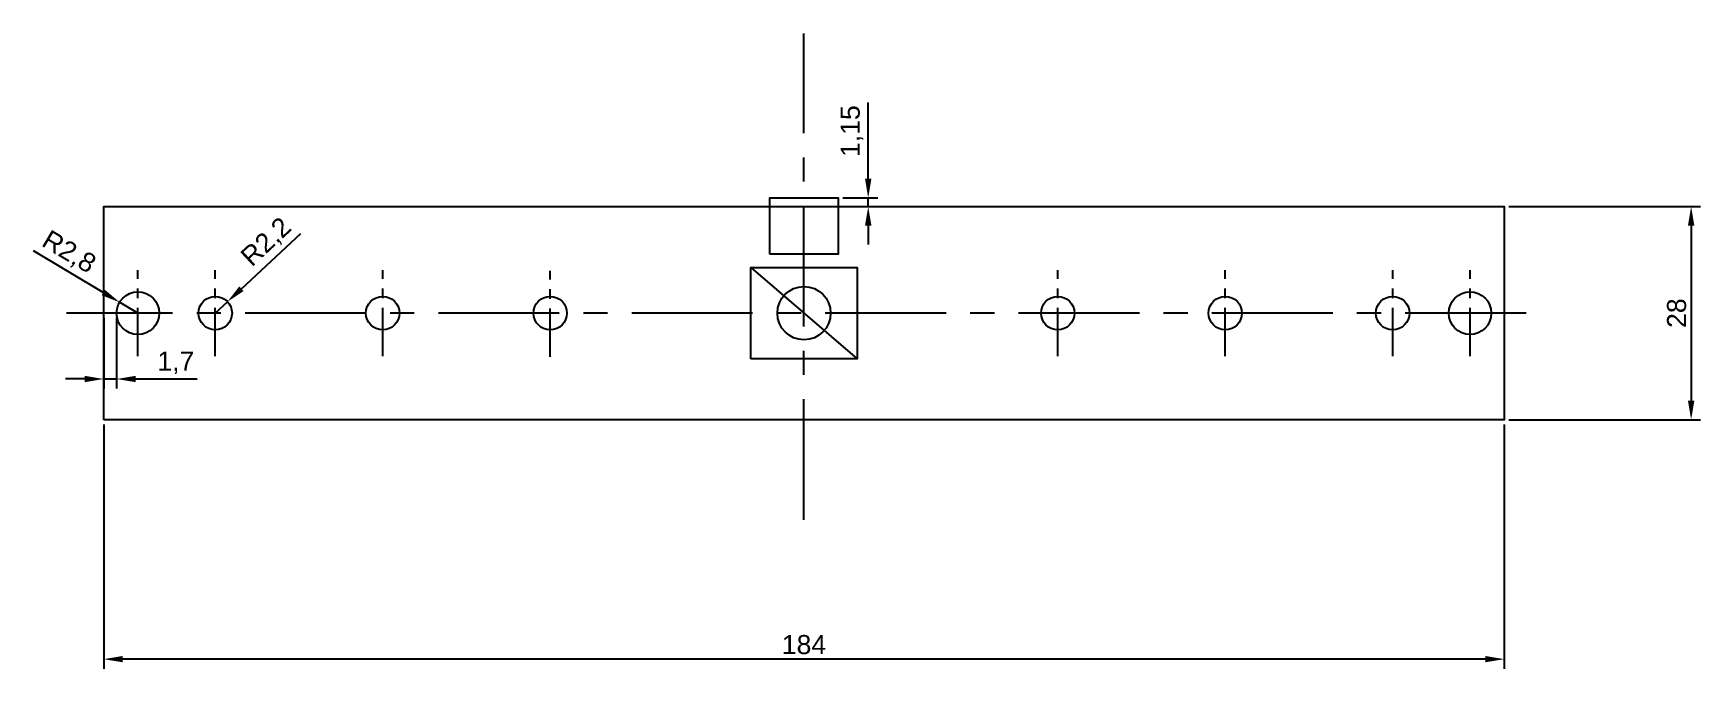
# Model space of a CAD drawing. Header units: millimetres. Extents: x -101 to 118, y -47 to 37.
import ezdxf

# ---------------------------------------------------------------- set-up
doc = ezdxf.new("R2010")
doc.units = ezdxf.units.MM
doc.linetypes.add('CENTER', pattern=[50.8, 31.75, -6.35, 6.35, -6.35])
doc.layers.add('注释', color=3, linetype='Continuous')
doc.layers.add('虚线', color=3, linetype='CENTER')
doc.styles.get("Standard").update_dxf_attribs({"font": 'arial.ttf'})
doc.dimstyles.new('ISO-25', dxfattribs={"dimtxt": 2.5, "dimasz": 2.5, "dimexe": 1.25, "dimexo": 0.625, "dimtad": 1, "dimtxsty": 'Standard', "dimcen": 2.5, "dimadec": 0, "dimazin": 0, "dimtfac": 1, "dimtmove": 0, "dimatfit": 3, "dimfxl": 1, "dimarcsym": 0})

# ---------------------------------------------------------------- blocks, each defined once
blk = doc.blocks.new('*D3')
at = {"color": 0, "lineweight": -2}
for p, q in [((92.62, 14), (117.8, 14)), ((116.55, 11.5), (116.55, -11.5)), ((92.62, -14), (117.8, -14))]:
    blk.add_line(p, q, dxfattribs=at)
at = {"color": 0}
for points in [[(116.97, 11.5), (116.13, 11.5), (116.55, 14)], [(116.13, -11.5), (116.97, -11.5), (116.55, -14)]]:
    blk.add_solid(points, dxfattribs=at)
at = {"layer": 'Defpoints', "color": 0}
for p in [(92, 14), (92, -14), (116.55, -14)]:
    blk.add_point(p, dxfattribs=at)
at = {"color": 0, "insert": (114.65, 0), "char_height": 2.5, "attachment_point": 5, "rotation": 90}
blk.add_mtext('28', dxfattribs=at)
blk = doc.blocks.new('*D4')
at = {"color": 0, "lineweight": -2}
for p, q in [((-92, -14.63), (-92, -46.71)), ((92, -14.63), (92, -46.71)), ((89.5, -45.46), (-89.5, -45.46))]:
    blk.add_line(p, q, dxfattribs=at)
at = {"color": 0}
for points in [[(-89.5, -45.04), (-89.5, -45.87), (-92, -45.46)], [(89.5, -45.87), (89.5, -45.04), (92, -45.46)]]:
    blk.add_solid(points, dxfattribs=at)
at = {"layer": 'Defpoints', "color": 0}
for p in [(-92, -14), (92, -14), (-92, -45.46)]:
    blk.add_point(p, dxfattribs=at)
at = {"color": 0, "insert": (0, -43.56), "char_height": 2.5, "attachment_point": 5}
blk.add_mtext('184', dxfattribs=at)
blk = doc.blocks.new('*D6')
at = {"color": 0, "lineweight": -2}
for p, q in [((8.44, 17.65), (8.44, 27.67)), ((5.12, 15.15), (9.69, 15.15)), ((5.12, 14), (9.69, 14)), ((8.44, 14), (8.44, 15.15)), ((8.44, 11.5), (8.44, 9))]:
    blk.add_line(p, q, dxfattribs=at)
at = {"color": 0}
for points in [[(8.02, 17.65), (8.86, 17.65), (8.44, 15.15)], [(8.86, 11.5), (8.02, 11.5), (8.44, 14)]]:
    blk.add_solid(points, dxfattribs=at)
at = {"layer": 'Defpoints', "color": 0}
for p in [(4.5, 15.15), (4.5, 14), (8.44, 15.15)]:
    blk.add_point(p, dxfattribs=at)
at = {"color": 0, "insert": (6.31, 23.91), "char_height": 2.5, "attachment_point": 5, "rotation": 90}
blk.add_mtext('1,15', dxfattribs=at)
blk = doc.blocks.new('*D7')
at = {"color": 0, "lineweight": -2}
for p, q in [((-92.05, 2.71), (-101.24, 8.18)), ((-87.5, 0), (-89.91, 1.43))]:
    blk.add_line(p, q, dxfattribs=at)
at = {"color": 0}
blk.add_solid([(-92.27, 2.35), (-91.84, 3.07), (-89.91, 1.43)], dxfattribs=at)
at = {"layer": 'Defpoints', "color": 0}
for p in [(-89.91, 1.43), (-87.5, 0)]:
    blk.add_point(p, dxfattribs=at)
at = {"color": 0, "insert": (-96.63, 7.91), "char_height": 2.5, "attachment_point": 5, "rotation": 329.2349}
blk.add_mtext('R2,8', dxfattribs=at)
blk = doc.blocks.new('*D8')
at = {"color": 0, "lineweight": -2}
for p, q in [((-73.91, 3.21), (-66.12, 10.48)), ((-77.34, 0), (-75.74, 1.5))]:
    blk.add_line(p, q, dxfattribs=at)
at = {"color": 0}
blk.add_solid([(-74.19, 3.51), (-73.62, 2.9), (-75.74, 1.5)], dxfattribs=at)
at = {"layer": 'Defpoints', "color": 0}
for p in [(-75.74, 1.5), (-77.34, 0)]:
    blk.add_point(p, dxfattribs=at)
at = {"color": 0, "insert": (-70.55, 9.25), "char_height": 2.5, "attachment_point": 5, "rotation": 43.0415}
blk.add_mtext('R2,2', dxfattribs=at)
blk = doc.blocks.new('*D9')
at = {"color": 0, "lineweight": -2}
for p, q in [((-92, -0.63), (-92, -9.9)), ((-90.3, -0.63), (-90.3, -9.9)), ((-94.5, -8.65), (-97, -8.65)), ((-92, -8.65), (-90.3, -8.65)), ((-87.8, -8.65), (-79.74, -8.65))]:
    blk.add_line(p, q, dxfattribs=at)
at = {"color": 0}
for points in [[(-94.5, -9.07), (-94.5, -8.24), (-92, -8.65)], [(-87.8, -8.24), (-87.8, -9.07), (-90.3, -8.65)]]:
    blk.add_solid(points, dxfattribs=at)
at = {"layer": 'Defpoints', "color": 0}
for p in [(-92, 0), (-90.3, 0), (-90.3, -8.65)]:
    blk.add_point(p, dxfattribs=at)
at = {"color": 0, "insert": (-82.52, -6.53), "char_height": 2.5, "attachment_point": 5}
blk.add_mtext('1,7', dxfattribs=at)

msp = doc.modelspace()

# ---------------------------------------------------------------- linework, layer by layer
at = {"layer": '注释'}
for points in [[(-92, -14), (-92, 14), (92, 14), (92, -14)], [(-4.5, 7.733), (-4.5, 15.153), (4.5, 15.153), (4.5, 7.733)], [(-7, -6), (-7, 6), (7, 6), (7, -6)]]:
    msp.add_lwpolyline(points, close=True, dxfattribs=at)
for centre, radius in [((-87.5, 0), 2.8), ((-77.343, 0), 2.2), ((-55.343, 0), 2.2), ((-33.343, 0), 2.2), ((0, 0), 3.5), ((33.343, 0), 2.2), ((55.343, 0), 2.2), ((77.343, 0), 2.2), ((87.5, 0), 2.8)]:
    msp.add_circle(centre, radius, dxfattribs=at)
at = {"layer": '虚线', "ltscale": 0.5}
for p, q in [((0, -27.161), (0, 36.759)), ((94.859, 0), (-96.901, 0))]:
    msp.add_line(p, q, dxfattribs=at)
at = {"layer": '虚线', "ltscale": 0.2}
for p, q in [((-87.5, -5.64), (-87.5, 5.64)), ((-77.343, -5.64), (-77.343, 5.64)), ((-55.343, -5.64), (-55.343, 5.64)), ((-33.343, -5.732), (-33.343, 5.548)), ((33.343, -5.64), (33.343, 5.64)), ((55.343, -5.64), (55.343, 5.64)), ((77.343, -5.64), (77.343, 5.64)), ((87.5, -5.64), (87.5, 5.64))]:
    msp.add_line(p, q, dxfattribs=at)
at = {"layer": '虚线'}
msp.add_line((-7, 6), (7, -6), dxfattribs=at)

# ---------------------------------------------------------------- dimensions: what is measured, and where the dimension line sits
dim = msp.add_aligned_dim(p1=(4.5, 14), p2=(4.5, 15.153), distance=-3.941, dimstyle='ISO-25')
dim.commit()
dim.dimension.update_dxf_attribs({"geometry": '*D6', "text_midpoint": (6.314, 23.913)})
dim = msp.add_linear_dim(base=(116.551, -14), p1=(92, 14), p2=(92, -14), angle=90, dimstyle='ISO-25')
dim.commit()
dim.dimension.update_dxf_attribs({"geometry": '*D3', "text_midpoint": (114.65, 0)})
for center, mpoint, picture, middle in [((-87.5, 0), (-89.906, 1.432), '*D7', (-97.722, 6.085, 143.792)), ((-77.343, 0), (-75.735, 1.502), '*D8', (-69.099, 7.699, 143.792))]:
    dim = msp.add_radius_dim(center=center, mpoint=mpoint, dimstyle='ISO-25')
    dim.commit()
    dim.dimension.update_dxf_attribs({"geometry": picture, "text_midpoint": middle, "dimtype": 164})
for base, p1, p2, picture, middle in [((-90.3, -8.653), (-92, 0), (-90.3, 0), '*D9', (-82.52, -6.526)), ((-92, -45.457), (92, -14), (-92, -14), '*D4', (0, -43.555))]:
    dim = msp.add_linear_dim(base=base, p1=p1, p2=p2, dimstyle='ISO-25')
    dim.commit()
    dim.dimension.update_dxf_attribs({"geometry": picture, "text_midpoint": middle})

doc.saveas('drawing.dxf')
